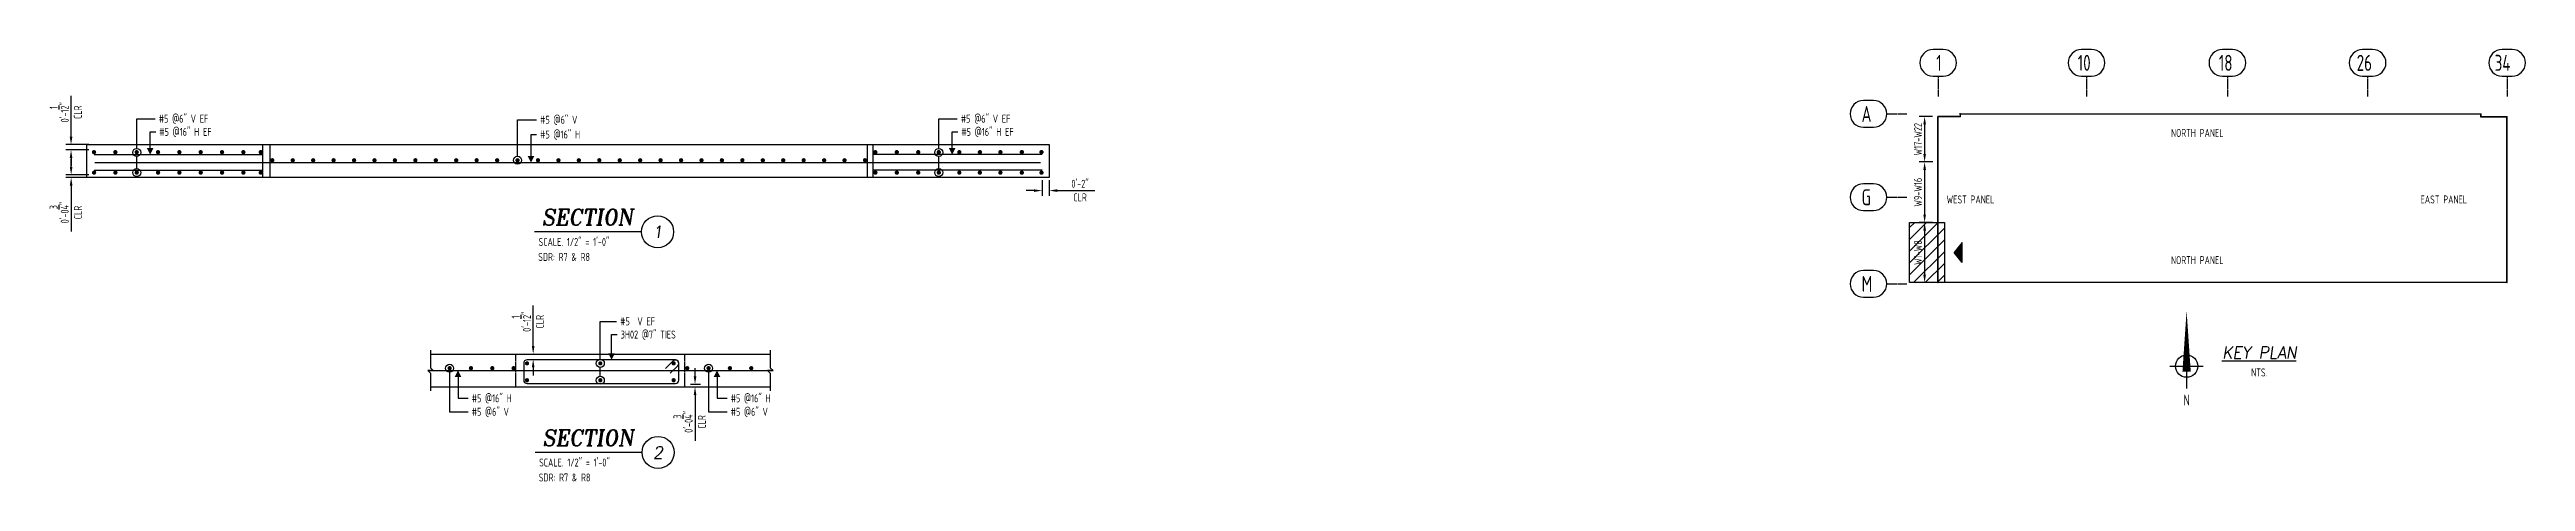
# Model space of a CAD drawing. Header units: inches. Extents: x -3675 to 25720, y -2273 to 5046.
# Drawn here: x 12358 to 13055, y 773 to 895 of the extents above; entities that cross this region are included whole.
import ezdxf
from ezdxf.enums import TextEntityAlignment as Align

# ---------------------------------------------------------------- set-up
doc = ezdxf.new("R2010")
doc.units = ezdxf.units.IN
doc.header["$LTSCALE"] = 0.025
doc.header["$MEASUREMENT"] = 0
doc.linetypes.add('HIDDEN', pattern=[6, 3, -3])
doc.linetypes.add('PHANTOM', pattern=[2.5, 1.25, -0.25, 0.25, -0.25, 0.25, -0.25])
doc.layers.get('0').update_dxf_attribs({"linetype": 'CONTINUOUS'})
doc.layers.get('Defpoints').update_dxf_attribs({"linetype": 'CONTINUOUS'})
for name, color, linetype in [('0-25TEXT', 7, 'CONTINUOUS'), ('0-35', 3, 'CONTINUOUS'), ('0-35TEXT', 3, 'CONTINUOUS'), ('0-50', 10, 'CONTINUOUS'), ('5', 4, 'CONTINUOUS'), ('BARLIST', 7, 'CONTINUOUS'), ('DETAIL', 83, 'CONTINUOUS'), ('GRID', 8, 'PHANTOM'), ('Hatch', 253, 'CONTINUOUS'), ('Hgblock', 7, 'CONTINUOUS'), ('hidden', 7, 'HIDDEN'), ('REBARS', 4, 'CONTINUOUS')]:
    doc.layers.add(name, color=color, linetype=linetype)
doc.styles.add('AR', font='ARCHQUIK.shx', dxfattribs={"width": 0.8})
doc.styles.add('ROMANT', font='romant')
doc.dimstyles.new('CADS_DIM_48', dxfattribs={"dimscale": 48, "dimtxt": 0.09375, "dimasz": 0.09375, "dimexe": 0.0625, "dimexo": 0.0625, "dimgap": 0.09375, "dimtad": 0, "dimtih": 1, "dimtoh": 1, "dimzin": 1, "dimdsep": 46, "dimlunit": 4, "dimtxsty": 'AR', "dimblk": 'CLOSED', "dimcen": 0.1875, "dimadec": 0, "dimazin": 0, "dimtfac": 1, "dimtofl": 0, "dimtmove": 0, "dimatfit": 1, "dimldrblk": 'DOTBLANK', "dimfxl": 1, "dimtzin": 0, "dimarcsym": 0})

# ---------------------------------------------------------------- blocks, each defined once
blk = doc.blocks.new('SECT1')
at = {"color": 7, "linetype": 'Continuous'}
blk.add_line((0.627, 0), (-0.627, 0), dxfattribs=at)
blk.add_circle((0.815, 0), 0.188, dxfattribs=at)
at = {"color": 7, "linetype": 'Continuous', "style": 'ROMANT', "oblique": 9, "width": 0.95}
blk.add_text('SECTION', height=0.1875, dxfattribs=at).set_placement((-0.006, 0.077), align=Align.CENTER)
blk.add_attdef('SECT1', text='', height=0.141, dxfattribs=at).set_placement((0.815, 0), align=Align.MIDDLE)
blk = doc.blocks.new('leadrblk')
blk.add_lwpolyline([(0, 0, 0, 1, 0), (1, 0, 1, 1, 0)], format="xyseb")
blk = doc.blocks.new('*D54')
at = {"layer": 'Defpoints', "color": 0, "transparency": 16777216}
for p in [(12364.37, 858.87), (12370.81, 859.62), (12370.81, 858.87)]:
    blk.add_point(p, dxfattribs=at)
at = {"layer": 'DETAIL', "color": 0, "lineweight": -2, "transparency": 16777216}
for p, q in [((12364.37, 861.87), (12364.37, 864.12)), ((12369.31, 859.62), (12362.87, 859.62)), ((12369.31, 858.87), (12362.87, 858.87)), ((12364.37, 856.62), (12364.37, 843.68))]:
    blk.add_line(p, q, dxfattribs=at)
at = {"layer": 'DETAIL', "color": 0, "transparency": 16777216}
for points in [[(12364, 861.87), (12364.75, 861.87), (12364.37, 859.62)], [(12364, 856.62), (12364.75, 856.62), (12364.37, 858.87)]]:
    blk.add_solid(points, dxfattribs=at)
at = {"layer": 'DETAIL', "color": 0, "transparency": 16777216, "char_height": 2.25, "attachment_point": 5, "rotation": 90, "style": 'AR'}
for s, insert in [('0\'-0{\\H1.000000x;\\S3/4;}"', (12361, 849.03)), ('CLR', (12366.29, 849.03))]:
    blk.add_mtext(s, dxfattribs=dict(at, insert=insert))
blk = doc.blocks.new('_DotBlank')
at = {"layer": '0-35', "color": 0, "lineweight": -2}
blk.add_line((-0.5, 0), (-1, 0), dxfattribs=at)
blk.add_circle((0, 0), 0.5, dxfattribs=at)
blk = doc.blocks.new('*D55')
at = {"layer": 'Defpoints', "color": 0, "transparency": 16777216}
for p in [(12364.34, 868.12), (12370.81, 868.12), (12370.81, 866.62)]:
    blk.add_point(p, dxfattribs=at)
at = {"layer": 'DETAIL', "color": 0, "lineweight": -2, "transparency": 16777216}
for p, q in [((12364.34, 870.37), (12364.34, 881.82)), ((12369.31, 868.12), (12362.84, 868.12)), ((12369.31, 866.62), (12362.84, 866.62)), ((12364.34, 864.37), (12364.34, 862.12))]:
    blk.add_line(p, q, dxfattribs=at)
at = {"layer": 'DETAIL', "color": 0, "transparency": 16777216}
for points in [[(12363.97, 870.37), (12364.72, 870.37), (12364.34, 868.12)], [(12363.97, 864.37), (12364.72, 864.37), (12364.34, 866.62)]]:
    blk.add_solid(points, dxfattribs=at)
at = {"layer": 'DETAIL', "color": 0, "transparency": 16777216, "char_height": 2.25, "attachment_point": 5, "rotation": 90, "style": 'AR'}
for s, insert in [('0\'-1{\\H1.000000x;\\S1/2;}"', (12361.01, 877.22)), ('CLR', (12366.26, 877.22))]:
    blk.add_mtext(s, dxfattribs=dict(at, insert=insert))
blk = doc.blocks.new('*D56')
at = {"layer": 'Defpoints', "color": 0, "transparency": 16777216}
for p in [(12637.44, 859.62), (12639.44, 859.62), (12639.44, 855.19)]:
    blk.add_point(p, dxfattribs=at)
at = {"layer": 'DETAIL', "color": 0, "lineweight": -2, "transparency": 16777216}
for p, q in [((12637.44, 858.12), (12637.44, 853.69)), ((12639.44, 858.12), (12639.44, 853.69)), ((12635.19, 855.19), (12632.94, 855.19)), ((12641.69, 855.19), (12652.33, 855.19))]:
    blk.add_line(p, q, dxfattribs=at)
at = {"layer": 'DETAIL', "color": 0, "transparency": 16777216}
for points in [[(12635.19, 855.56), (12635.19, 854.81), (12637.44, 855.19)], [(12641.69, 855.56), (12641.69, 854.81), (12639.44, 855.19)]]:
    blk.add_solid(points, dxfattribs=at)
at = {"layer": 'DETAIL', "color": 0, "transparency": 16777216, "char_height": 2.25, "attachment_point": 5, "style": 'AR'}
for s, insert in [('0\'-2"', (12648.13, 857.1)), ('CLR', (12648.13, 853.28))]:
    blk.add_mtext(s, dxfattribs=dict(at, insert=insert))
blk = doc.blocks.new('*D45')
at = {"layer": 'Defpoints', "color": 0, "transparency": 16777216}
for p in [(12491.45, 809.21), (12494.31, 809.21), (12491.45, 807.71)]:
    blk.add_point(p, dxfattribs=at)
at = {"layer": 'DETAIL', "color": 0, "lineweight": -2, "transparency": 16777216}
for p, q in [((12494.31, 811.46), (12494.31, 822.91)), ((12492.95, 809.21), (12495.81, 809.21)), ((12492.95, 807.71), (12495.81, 807.71)), ((12494.31, 805.46), (12494.31, 803.21))]:
    blk.add_line(p, q, dxfattribs=at)
at = {"layer": 'DETAIL', "color": 0, "transparency": 16777216}
for points in [[(12493.94, 811.46), (12494.69, 811.46), (12494.31, 809.21)], [(12493.94, 805.46), (12494.69, 805.46), (12494.31, 807.71)]]:
    blk.add_solid(points, dxfattribs=at)
at = {"layer": 'DETAIL', "color": 0, "transparency": 16777216, "char_height": 2.25, "attachment_point": 5, "rotation": 90, "style": 'AR'}
for s, insert in [('0\'-1{\\H1.000000x;\\S1/2;}"', (12490.97, 818.31)), ('CLR', (12496.22, 818.31))]:
    blk.add_mtext(s, dxfattribs=dict(at, insert=insert))
blk = doc.blocks.new('*U298', base_point=(12491.45, 800.71))
at = {"layer": 'REBARS', "color": 0}
blk.add_lwpolyline([(12532.87, 803.8), (12534.99, 805.93, 0.668179), (12534.33, 807.53), (12492.58, 807.53, 0.414213), (12491.64, 806.59), (12491.64, 801.84, 0.414214), (12492.58, 800.9), (12534.33, 800.9, 0.414213), (12535.27, 801.84), (12535.27, 806.59, 0.668179), (12533.67, 807.25), (12531.55, 805.13)], format="xyb", dxfattribs=at)
blk = doc.blocks.new('*D130')
at = {"layer": '0-35', "color": 0, "lineweight": -2, "transparency": 16777216}
for p, q in [((12887.89, 876.03), (12884.16, 876.03)), ((12885.66, 873.78), (12885.66, 865.5)), ((12887.96, 863.25), (12884.16, 863.25))]:
    blk.add_line(p, q, dxfattribs=at)
at = {"layer": '0-35', "color": 0, "transparency": 16777216}
for points in [[(12885.29, 873.78), (12886.04, 873.78), (12885.66, 876.03)], [(12885.29, 865.5), (12886.04, 865.5), (12885.66, 863.25)]]:
    blk.add_solid(points, dxfattribs=at)
at = {"layer": 'Defpoints', "color": 0, "transparency": 16777216}
for p in [(12889.39, 876.03), (12885.66, 863.25), (12889.46, 863.25)]:
    blk.add_point(p, dxfattribs=at)
at = {"layer": '0-35', "color": 0, "transparency": 16777216, "insert": (12883.79, 869.64), "char_height": 2.25, "attachment_point": 5, "rotation": 90, "style": 'AR'}
blk.add_mtext('W17-W22', dxfattribs=at)
blk = doc.blocks.new('*D131')
at = {"layer": '0-35', "color": 0, "lineweight": -2, "transparency": 16777216}
for p, q in [((12887.96, 863.25), (12884.16, 863.25)), ((12885.66, 861), (12885.66, 848.46)), ((12887.89, 846.21), (12884.16, 846.21))]:
    blk.add_line(p, q, dxfattribs=at)
at = {"layer": '0-35', "color": 0, "transparency": 16777216}
for points in [[(12885.29, 861), (12886.04, 861), (12885.66, 863.25)], [(12885.29, 848.46), (12886.04, 848.46), (12885.66, 846.21)]]:
    blk.add_solid(points, dxfattribs=at)
at = {"layer": 'Defpoints', "color": 0, "transparency": 16777216}
for p in [(12889.46, 863.25), (12885.66, 846.21), (12889.39, 846.21)]:
    blk.add_point(p, dxfattribs=at)
at = {"layer": '0-35', "color": 0, "transparency": 16777216, "insert": (12883.79, 854.73), "char_height": 2.25, "attachment_point": 5, "rotation": 90, "style": 'AR'}
blk.add_mtext('W9-W16', dxfattribs=at)
blk = doc.blocks.new('*D132')
at = {"layer": '0-35', "color": 0, "lineweight": -2, "transparency": 16777216}
for p, q in [((12887.89, 846.21), (12884.16, 846.21)), ((12885.66, 843.96), (12885.66, 831.54)), ((12887.89, 829.29), (12884.16, 829.29))]:
    blk.add_line(p, q, dxfattribs=at)
at = {"layer": '0-35', "color": 0, "transparency": 16777216}
for points in [[(12885.29, 843.96), (12886.04, 843.96), (12885.66, 846.21)], [(12885.29, 831.54), (12886.04, 831.54), (12885.66, 829.29)]]:
    blk.add_solid(points, dxfattribs=at)
at = {"layer": 'Defpoints', "color": 0, "transparency": 16777216}
for p in [(12889.39, 846.21), (12885.66, 829.29), (12889.39, 829.29)]:
    blk.add_point(p, dxfattribs=at)
at = {"layer": '0-35', "color": 0, "transparency": 16777216, "insert": (12883.79, 837.75), "char_height": 2.25, "attachment_point": 5, "rotation": 90, "style": 'AR'}
blk.add_mtext('W1-W8', dxfattribs=at)
blk = doc.blocks.new('*U385')
at = {"layer": 'Hgblock', "color": 3}
for p, q in [((-0.375, 0), (0.375, 0)), ((0, 0), (0, -0.5))]:
    blk.add_line(p, q, dxfattribs=at)
blk.add_lwpolyline([(0, 1.25, 0, 0.187, 0), (0, -0.125, 0.187, 0.187, 0)], format="xyseb", dxfattribs=at)
blk.add_circle((0, 0), 0.25, dxfattribs=at)
at = {"layer": 'Hgblock', "color": 3, "style": 'AR', "width": 0.8}
blk.add_text('N', height=0.244, dxfattribs=at).set_placement((0, -0.761), align=Align.MIDDLE)
blk = doc.blocks.new('*D136')
at = {"layer": 'Defpoints', "color": 0, "transparency": 16777216}
for p in [(12537.02, 800.71), (12537.02, 799.96), (12539.84, 799.96)]:
    blk.add_point(p, dxfattribs=at)
at = {"layer": 'DETAIL', "color": 0, "lineweight": -2, "transparency": 16777216}
for p, q in [((12539.84, 802.96), (12539.84, 805.21)), ((12538.52, 800.71), (12541.34, 800.71)), ((12538.52, 799.96), (12541.34, 799.96)), ((12539.84, 797.71), (12539.84, 784.78))]:
    blk.add_line(p, q, dxfattribs=at)
at = {"layer": 'DETAIL', "color": 0, "transparency": 16777216}
for points in [[(12539.47, 802.96), (12540.22, 802.96), (12539.84, 800.71)], [(12539.47, 797.71), (12540.22, 797.71), (12539.84, 799.96)]]:
    blk.add_solid(points, dxfattribs=at)
at = {"layer": 'DETAIL', "color": 0, "transparency": 16777216, "char_height": 2.25, "attachment_point": 5, "rotation": 90, "style": 'AR'}
for s, insert in [('0\'-0{\\H1.000000x;\\S3/4;}"', (12536.47, 790.12)), ('CLR', (12541.76, 790.12))]:
    blk.add_mtext(s, dxfattribs=dict(at, insert=insert))

msp = doc.modelspace()

# ---------------------------------------------------------------- hatches: boundary and pattern name
at = {"layer": '0-25TEXT'}
msp.add_hatch(color=256, dxfattribs=at).paths.add_polyline_path([(12896.17409, 840.60284), (12894.01414, 837.79041), (12896.17409, 834.97798)])
at = {"layer": 'Hatch'}
h = msp.add_hatch(dxfattribs=at)
h.set_pattern_fill('ANSI31', color=256, scale=18.75)
h.set_pattern_definition([(45, (408.2493, -10.8695), (-1.6572815, 1.6572815), [])])
h.paths.add_polyline_path([(12881.42925, 829.29223), (12891.21609, 829.29207), (12891.21691, 846.21023), (12881.42925, 846.21039)])

# ---------------------------------------------------------------- linework, layer by layer
at = {"layer": '0-25TEXT'}
for p, q in [((12896.17409, 840.60284), (12894.01414, 837.79041)), ((12896.17409, 834.97798), (12894.01414, 837.79041)), ((12896.17409, 834.97798), (12896.17409, 840.60284))]:
    msp.add_line(p, q, dxfattribs=at)
for points in [[(12386.59673, 867.02022), (12386.59673, 871.70207), (12388.16315, 871.70207)], [(12493.70797, 864.93294), (12493.70797, 870.96205), (12495.27439, 870.96205)], [(12612.17778, 867.02022), (12612.17778, 871.70207), (12613.7442, 871.70207)], [(12516.37035, 808.63817), (12516.37035, 814.6863), (12517.93677, 814.6863)], [(12473.18654, 802.92709), (12473.18653, 796.75696), (12476.02074, 796.75695)], [(12546.01897, 802.92709), (12546.01896, 796.7564), (12548.85316, 796.7564)]]:
    msp.add_lwpolyline(points, dxfattribs=at)
at = {"layer": '0-35', "color": 0, "lineweight": -2}
for p, q in [((12382.81298, 867.03467), (12382.81298, 875.41458)), ((12382.81298, 875.41458), (12388.01445, 875.41458)), ((12489.92422, 864.83725), (12489.92422, 875.10715)), ((12489.92422, 875.10715), (12495.27439, 875.10715)), ((12608.39403, 867.03467), (12608.39403, 875.41458)), ((12608.39403, 875.41458), (12613.59549, 875.41458)), ((12382.81298, 861.36518), (12382.81298, 864.78467)), ((12608.39403, 861.36518), (12608.39403, 864.78467)), ((12513.20426, 807.7132), (12513.20426, 818.39881)), ((12513.20426, 818.39881), (12517.78807, 818.39881)), ((12470.81929, 804.0941), (12470.81927, 792.96414)), ((12513.20425, 802.9632), (12513.20425, 805.4632)), ((12543.65172, 804.0941), (12543.6517, 792.96358)), ((12470.81927, 792.96414), (12476.02074, 792.96413)), ((12543.6517, 792.96358), (12548.85316, 792.96357))]:
    msp.add_line(p, q, dxfattribs=at)
at = {"layer": '0-35'}
for p, q in [((12889.39408, 876.03291), (12889.39408, 875.96432)), ((12895.71974, 876.03291), (12889.39408, 876.03291)), ((12889.39408, 875.96432), (12889.39408, 876.03291)), ((12889.39408, 876.03291), (12889.46268, 876.03291)), ((12889.39408, 829.29223), (12889.39408, 876.03291)), ((12895.78833, 875.96432), (12889.39408, 875.96432)), ((12889.39408, 873.90273), (12889.46268, 873.90273)), ((12889.39408, 871.77255), (12889.46268, 871.77255)), ((12889.46268, 829.29223), (12889.46268, 876.03291)), ((12891.52705, 876.03291), (12891.52705, 875.96432)), ((12893.65723, 876.03291), (12893.65723, 875.96432)), ((12895.78833, 876.81713), (12895.51766, 876.81713)), ((12895.51766, 876.81713), (13042.2183, 876.81713)), ((12895.51766, 876.74853), (12895.51766, 876.81713)), ((12895.51766, 876.81713), (12895.51766, 876.74853)), ((12895.51766, 876.74853), (12895.71974, 876.74853)), ((12895.71974, 876.03291), (12895.71974, 876.74853)), ((12895.78833, 875.96432), (12895.78833, 876.74853)), ((12895.78833, 876.74853), (13042.01993, 876.74853)), ((12895.78833, 875.96432), (12895.78833, 876.03291)), ((12897.42789, 876.81713), (12897.42789, 876.74853)), ((12897.42815, 876.81713), (12897.42815, 876.74853)), ((12899.33585, 876.81713), (12899.33585, 876.74853)), ((12899.33585, 876.81713), (12899.33585, 876.74853)), ((12901.46603, 876.81713), (12901.46603, 876.74853)), ((12901.46603, 876.81713), (12901.46603, 876.74853)), ((12903.77419, 876.81713), (12903.77419, 876.74853)), ((12906.08235, 876.81713), (12906.08235, 876.74853)), ((12908.39051, 876.81713), (12908.39051, 876.74853)), ((12910.69867, 876.81713), (12910.69867, 876.74853)), ((12911.40502, 876.81713), (12911.40502, 876.74853)), ((12913.71318, 876.81713), (12913.71318, 876.74853)), ((12916.02134, 876.81713), (12916.02134, 876.74853)), ((12918.3295, 876.81713), (12918.3295, 876.74853)), ((12920.63766, 876.81713), (12920.63766, 876.74853)), ((12921.34401, 876.81713), (12921.34401, 876.74853)), ((12923.65217, 876.81713), (12923.65217, 876.74853)), ((12925.96033, 876.81713), (12925.96033, 876.74853)), ((12928.26849, 876.81713), (12928.26849, 876.74853)), ((12930.35417, 876.81713), (12930.35417, 876.74853)), ((12931.0633, 876.81713), (12931.0633, 876.74853)), ((12933.59672, 876.81713), (12933.59672, 876.74853)), ((12933.59672, 876.74853), (12933.59672, 876.81713)), ((12935.90488, 876.74853), (12935.90488, 876.81713)), ((12938.21304, 876.74853), (12938.21304, 876.81713)), ((12940.52119, 876.74853), (12940.52119, 876.81713)), ((12941.22755, 876.74853), (12941.22755, 876.81713)), ((12943.53571, 876.74853), (12943.53571, 876.81713)), ((12945.84386, 876.74853), (12945.84386, 876.81713)), ((12948.15202, 876.74853), (12948.15202, 876.81713)), ((12950.46018, 876.74853), (12950.46018, 876.81713)), ((12951.16653, 876.74853), (12951.16653, 876.81713)), ((12953.47469, 876.74853), (12953.47469, 876.81713)), ((12955.78285, 876.74853), (12955.78285, 876.81713)), ((12958.09101, 876.74853), (12958.09101, 876.81713)), ((12960.39917, 876.74853), (12960.39917, 876.81713)), ((12961.10552, 876.74853), (12961.10552, 876.81713)), ((12963.41368, 876.74853), (12963.41368, 876.81713)), ((12965.7172, 876.74853), (12965.7172, 876.81713)), ((12968.02073, 876.74853), (12968.02073, 876.81713)), ((12970.32889, 876.74853), (12970.32889, 876.81713)), ((12971.03524, 876.74853), (12971.03524, 876.81713)), ((12973.3434, 876.74853), (12973.3434, 876.81713)), ((12975.65156, 876.74853), (12975.65156, 876.81713)), ((12977.95972, 876.74853), (12977.95972, 876.81713)), ((12980.26788, 876.74853), (12980.26788, 876.81713)), ((12980.97423, 876.74853), (12980.97423, 876.81713)), ((12983.28239, 876.74853), (12983.28239, 876.81713)), ((12985.59055, 876.74853), (12985.59055, 876.81713)), ((12987.8987, 876.74853), (12987.8987, 876.81713)), ((12990.20686, 876.74853), (12990.20686, 876.81713)), ((12990.91322, 876.74853), (12990.91322, 876.81713)), ((12993.22137, 876.74853), (12993.22137, 876.81713)), ((12995.52953, 876.74853), (12995.52953, 876.81713)), ((12997.83769, 876.74853), (12997.83769, 876.81713)), ((13000.14585, 876.74853), (13000.14585, 876.81713)), ((13000.8522, 876.74853), (13000.8522, 876.81713)), ((13003.16036, 876.74853), (13003.16036, 876.81713)), ((13005.4713, 876.74853), (13005.4713, 876.81713)), ((13007.78224, 876.74853), (13007.78224, 876.81713)), ((13010.0904, 876.74853), (13010.0904, 876.81713)), ((13010.79675, 876.74853), (13010.79675, 876.81713)), ((13013.10491, 876.74853), (13013.10491, 876.81713)), ((13015.41307, 876.74853), (13015.41307, 876.81713)), ((13017.72123, 876.74853), (13017.72123, 876.81713)), ((13020.02939, 876.74853), (13020.02939, 876.81713)), ((13020.73574, 876.74853), (13020.73574, 876.81713)), ((13023.0439, 876.74853), (13023.0439, 876.81713)), ((13025.35206, 876.74853), (13025.35206, 876.81713)), ((13027.66022, 876.74853), (13027.66022, 876.81713)), ((13029.96838, 876.74853), (13029.96838, 876.81713)), ((13030.67473, 876.74853), (13030.67473, 876.81713)), ((13032.98289, 876.74853), (13032.98289, 876.81713)), ((13035.29105, 876.74853), (13035.29105, 876.81713)), ((13037.5992, 876.74853), (13037.5992, 876.81713)), ((13039.90736, 876.74853), (13039.90736, 876.81713)), ((13042.01993, 876.74853), (13042.01993, 875.96432)), ((13042.01993, 875.96432), (13049.4096, 875.96432)), ((13042.08853, 876.74853), (13042.2183, 876.74853)), ((13042.08853, 876.74853), (13042.08853, 876.03291)), ((13042.08853, 876.03291), (13049.4096, 876.03291)), ((13042.2183, 876.74853), (13042.2183, 876.81713)), ((13044.66753, 876.03291), (13044.66753, 875.96432)), ((13046.79771, 876.03291), (13046.79771, 875.96432)), ((13049.4096, 875.96432), (13049.4096, 876.03291)), ((13049.4165, 829.29223), (13049.4165, 876.03443)), ((13049.4165, 876.03443), (13049.4851, 876.03443)), ((13049.4165, 874.18549), (13049.4165, 874.1169)), ((13049.4165, 874.1169), (13049.4165, 874.18549)), ((13049.4165, 874.18549), (13049.4851, 874.18549)), ((13049.4165, 872.61235), (13049.4851, 872.61235)), ((13049.4165, 871.31562), (13049.4851, 871.31562)), ((13049.4851, 829.29223), (13049.4851, 876.03443)), ((12889.39408, 869.64237), (12889.46268, 869.64237)), ((12889.39408, 867.51219), (12889.46268, 867.51219)), ((12889.39408, 865.38201), (12889.46268, 865.38201)), ((13049.4165, 869.64237), (13049.4851, 869.64237)), ((13049.4165, 867.51219), (13049.4851, 867.51219)), ((13049.4165, 865.38201), (13049.4851, 865.38201)), ((12889.39408, 863.25183), (12889.46268, 863.25183)), ((12889.39408, 861.12165), (12889.46268, 861.12165)), ((12889.39408, 858.99147), (12889.46268, 858.99147)), ((12889.39408, 856.86129), (12889.46268, 856.86129)), ((13049.4165, 863.25183), (13049.4851, 863.25183)), ((13049.4165, 861.12165), (13049.4851, 861.12165)), ((13049.4165, 858.99147), (13049.4851, 858.99147)), ((13049.4165, 856.86129), (13049.4851, 856.86129)), ((12889.39408, 854.73111), (12889.46268, 854.73111)), ((12889.39408, 852.60093), (12889.46268, 852.60093)), ((12889.39408, 850.47075), (12889.46268, 850.47075)), ((13049.4165, 854.73111), (13049.4851, 854.73111)), ((13049.4165, 852.60093), (13049.4851, 852.60093)), ((13049.4165, 850.47075), (13049.4851, 850.47075)), ((12889.39408, 848.34057), (12889.46268, 848.34057)), ((12889.39408, 846.21039), (12889.46268, 846.21039)), ((12889.39408, 844.08021), (12889.46268, 844.08021)), ((13049.4165, 848.34057), (13049.4851, 848.34057)), ((13049.4165, 846.21039), (13049.4851, 846.21039)), ((13049.4165, 844.08021), (13049.4851, 844.08021)), ((12889.39408, 841.95003), (12889.46268, 841.95003)), ((12889.39408, 839.81985), (12889.46268, 839.81985)), ((12889.39408, 837.68967), (12889.46268, 837.68967)), ((13049.4165, 841.95003), (13049.4851, 841.95003)), ((13049.4165, 839.81985), (13049.4851, 839.81985)), ((13049.4165, 837.68967), (13049.4851, 837.68967)), ((12889.39408, 835.55949), (12889.46268, 835.55949)), ((12889.39408, 833.42931), (12889.46268, 833.42931)), ((12889.39408, 831.29913), (12889.46268, 831.29913)), ((13049.4851, 829.36083), (12889.39408, 829.36083)), ((12889.39408, 829.36083), (12889.39408, 829.29223)), ((13049.4851, 829.29223), (12889.39408, 829.29223)), ((12889.39408, 829.29223), (12889.46268, 829.29223)), ((12890.9273, 829.36083), (12890.9273, 829.29223)), ((12892.46051, 829.36083), (12892.46051, 829.29223)), ((12894.76867, 829.36083), (12894.76867, 829.29223)), ((12897.07682, 829.36083), (12897.07682, 829.29223)), ((12897.78318, 829.36083), (12897.78318, 829.29223)), ((12900.09134, 829.36083), (12900.09134, 829.29223)), ((12902.40532, 829.36083), (12902.40532, 829.29223)), ((12904.71348, 829.36083), (12904.71348, 829.29223)), ((12907.02164, 829.36083), (12907.02164, 829.29223)), ((12907.72799, 829.36083), (12907.72799, 829.29223)), ((12910.03615, 829.36083), (12910.03615, 829.29223)), ((12912.34431, 829.36083), (12912.34431, 829.29223)), ((12914.65247, 829.36083), (12914.65247, 829.29223)), ((12916.96063, 829.36083), (12916.96063, 829.29223)), ((12917.66698, 829.36083), (12917.66698, 829.29223)), ((12919.97514, 829.36083), (12919.97514, 829.29223)), ((12922.2833, 829.36083), (12922.2833, 829.29223)), ((12924.59146, 829.36083), (12924.59146, 829.29223)), ((12926.89962, 829.36083), (12926.89962, 829.29223)), ((12927.60597, 829.36083), (12927.60597, 829.29223)), ((12929.91413, 829.36083), (12929.91413, 829.29223)), ((12932.22229, 829.36083), (12932.22229, 829.29223)), ((12934.53044, 829.36083), (12934.53044, 829.29223)), ((12936.8386, 829.36083), (12936.8386, 829.29223)), ((12937.54496, 829.36083), (12937.54496, 829.29223)), ((12939.85311, 829.36083), (12939.85311, 829.29223)), ((12942.16127, 829.36083), (12942.16127, 829.29223)), ((12944.46943, 829.36083), (12944.46943, 829.29223)), ((12946.77759, 829.36083), (12946.77759, 829.29223)), ((12947.48394, 829.36083), (12947.48394, 829.29223)), ((12949.7921, 829.36083), (12949.7921, 829.29223)), ((12952.10026, 829.36083), (12952.10026, 829.29223)), ((12954.40842, 829.36083), (12954.40842, 829.29223)), ((12956.71658, 829.36083), (12956.71658, 829.29223)), ((12957.42293, 829.36083), (12957.42293, 829.29223)), ((12959.73109, 829.36083), (12959.73109, 829.29223)), ((12962.03925, 829.36083), (12962.03925, 829.29223)), ((12964.34741, 829.36083), (12964.34741, 829.29223)), ((12966.65557, 829.36083), (12966.65557, 829.29223)), ((12967.36192, 829.36083), (12967.36192, 829.29223)), ((12969.67008, 829.36083), (12969.67008, 829.29223)), ((12971.97824, 829.36083), (12971.97824, 829.29223)), ((12974.2864, 829.36083), (12974.2864, 829.29223)), ((12976.59455, 829.36083), (12976.59455, 829.29223)), ((12977.30091, 829.36083), (12977.30091, 829.29223)), ((12979.60907, 829.36083), (12979.60907, 829.29223)), ((12981.91722, 829.36083), (12981.91722, 829.29223)), ((12984.22538, 829.36083), (12984.22538, 829.29223)), ((12986.53354, 829.36083), (12986.53354, 829.29223)), ((12987.23989, 829.36083), (12987.23989, 829.29223)), ((12989.54805, 829.36083), (12989.54805, 829.29223)), ((12991.85621, 829.36083), (12991.85621, 829.29223)), ((12994.16437, 829.36083), (12994.16437, 829.29223)), ((12996.47253, 829.36083), (12996.47253, 829.29223)), ((12997.17888, 829.36083), (12997.17888, 829.29223)), ((12999.48704, 829.36083), (12999.48704, 829.29223)), ((13001.7952, 829.36083), (13001.7952, 829.29223)), ((13004.10336, 829.36083), (13004.10336, 829.29223)), ((13006.63677, 829.36083), (13006.63677, 829.29223)), ((13007.34312, 829.36083), (13007.34312, 829.29223)), ((13009.43159, 829.36083), (13009.43159, 829.29223)), ((13011.73975, 829.36083), (13011.73975, 829.29223)), ((13014.04791, 829.36083), (13014.04791, 829.29223)), ((13016.35607, 829.36083), (13016.35607, 829.29223)), ((13017.06242, 829.36083), (13017.06242, 829.29223)), ((13019.37058, 829.36083), (13019.37058, 829.29223)), ((13021.67874, 829.36083), (13021.67874, 829.29223)), ((13023.9869, 829.36083), (13023.9869, 829.29223)), ((13026.29505, 829.36083), (13026.29505, 829.29223)), ((13027.00141, 829.36083), (13027.00141, 829.29223)), ((13029.30957, 829.36083), (13029.30957, 829.29223)), ((13031.61772, 829.36083), (13031.61772, 829.29223)), ((13033.92588, 829.36083), (13033.92588, 829.29223)), ((13036.23404, 829.36083), (13036.23404, 829.29223)), ((13038.5422, 829.36083), (13038.5422, 829.29223)), ((13040.85036, 829.36083), (13040.85036, 829.29223)), ((13043.15852, 829.36083), (13043.15852, 829.29223)), ((13045.46668, 829.36083), (13045.46668, 829.29223)), ((13047.47728, 829.36083), (13047.47728, 829.29223)), ((13049.4165, 835.55949), (13049.4851, 835.55949)), ((13049.4165, 833.42931), (13049.4851, 833.42931)), ((13049.4165, 831.29913), (13049.4851, 831.29913)), ((13049.4165, 829.29223), (13049.4851, 829.29223)), ((13049.4851, 829.36083), (13049.4851, 829.29223)), ((12465.45425, 809.2132), (12561.01675, 809.2132)), ((12465.45425, 799.9632), (12561.01675, 799.9632))]:
    msp.add_line(p, q, dxfattribs=at)
for points in [[(12368.81298, 868.12078), (12639.43798, 868.12078), (12639.43798, 858.87078), (12368.81298, 858.87078)], [(12881.42925, 846.21039), (12891.21691, 846.21023), (12891.21609, 829.29207), (12881.42925, 829.29223)]]:
    msp.add_lwpolyline(points, close=True, dxfattribs=at)
for points in [[(12465.45425, 810.30332), (12465.45425, 805.35903), (12466.22509, 804.5882), (12464.68342, 804.5882), (12465.45425, 803.81736), (12465.45425, 798.87307)], [(12561.01675, 810.30332), (12561.01675, 805.35903), (12561.78759, 804.5882), (12560.24592, 804.5882), (12561.01675, 803.81736), (12561.01675, 798.87307)]]:
    msp.add_lwpolyline(points, dxfattribs=at)
at = {"layer": '0-35', "color": 0, "lineweight": -2}
for centre in [(12382.81298, 865.90967), (12489.92422, 863.71225), (12608.39403, 865.90967), (12382.81298, 860.24018), (12608.39403, 860.24018), (12470.81929, 805.2191), (12513.20425, 801.8382), (12513.20426, 806.5882), (12543.65172, 805.2191)]:
    msp.add_circle(centre, 1.125, dxfattribs=at)
at = {"layer": '0-50'}
for points in [[(12890.8803, 894.87427), (12888.04507, 894.87427, 1), (12888.04507, 887.37427), (12890.8803, 887.37427, 1)], [(12932.61953, 894.87427), (12929.7843, 894.87427, 1), (12929.7843, 887.37427), (12932.61953, 887.37427, 1)], [(12972.23637, 894.87427), (12969.40114, 894.87427, 1), (12969.40114, 887.37427), (12972.23637, 887.37427, 1)], [(13011.65735, 894.87427), (13008.82212, 894.87427, 1), (13008.82212, 887.37427), (13011.65735, 887.37427, 1)], [(13050.90271, 894.87427), (13048.06748, 894.87427, 1), (13048.06748, 887.37427), (13050.90271, 887.37427, 1)], [(12871.28, 880.50648), (12868.44477, 880.50648, 1), (12868.44477, 873.00648), (12871.28, 873.00648, 1)], [(12871.28, 857.07073), (12868.44477, 857.07073, 1), (12868.44477, 849.57073), (12871.28, 849.57073, 1)], [(12871.28, 832.69796), (12868.44477, 832.69796, 1), (12868.44477, 825.19796), (12871.28, 825.19796, 1)]]:
    msp.add_lwpolyline(points, format="xyb", close=True, dxfattribs=at)
at = {"layer": '5', "const_width": 0.6}
for points in [[(12370.51298, 865.99591, 1), (12371.11298, 865.99591, 1)], [(12376.51298, 865.99591, 1), (12377.11298, 865.99591, 1)], [(12382.51298, 866.00138, 1), (12383.11298, 866.00138, 1)], [(12388.51298, 866.00138, 1), (12389.11298, 866.00138, 1)], [(12394.51298, 866.00138, 1), (12395.11298, 866.00138, 1)], [(12400.51298, 866.00138, 1), (12401.11298, 866.00138, 1)], [(12406.51298, 866.00138, 1), (12407.11298, 866.00138, 1)], [(12412.51298, 866.00138, 1), (12413.11298, 866.00138, 1)], [(12417.40546, 866.00138, 1), (12418.00546, 866.00138, 1)], [(12420.64894, 863.71225, 1), (12421.24894, 863.71225, 1)], [(12426.39688, 863.71225, 1), (12426.99688, 863.71225, 1)], [(12432.14482, 863.71225, 1), (12432.74482, 863.71225, 1)], [(12437.89276, 863.71225, 1), (12438.49276, 863.71225, 1)], [(12443.6407, 863.71225, 1), (12444.2407, 863.71225, 1)], [(12449.38864, 863.71225, 1), (12449.98864, 863.71225, 1)], [(12455.13658, 863.71225, 1), (12455.73658, 863.71225, 1)], [(12460.88452, 863.71225, 1), (12461.48452, 863.71225, 1)], [(12466.63246, 863.71225, 1), (12467.23246, 863.71225, 1)], [(12472.3804, 863.71225, 1), (12472.9804, 863.71225, 1)], [(12478.12834, 863.71225, 1), (12478.72834, 863.71225, 1)], [(12483.87628, 863.71225, 1), (12484.47628, 863.71225, 1)], [(12489.62422, 863.71225, 1), (12490.22422, 863.71225, 1)], [(12495.37216, 863.71225, 1), (12495.97216, 863.71225, 1)], [(12501.1201, 863.71225, 1), (12501.7201, 863.71225, 1)], [(12506.86804, 863.71225, 1), (12507.46804, 863.71225, 1)], [(12512.61598, 863.71225, 1), (12513.21598, 863.71225, 1)], [(12518.36392, 863.71225, 1), (12518.96392, 863.71225, 1)], [(12524.11186, 863.71225, 1), (12524.71186, 863.71225, 1)], [(12529.8598, 863.71225, 1), (12530.4598, 863.71225, 1)], [(12535.60774, 863.71225, 1), (12536.20774, 863.71225, 1)], [(12541.35568, 863.71225, 1), (12541.95568, 863.71225, 1)], [(12547.10362, 863.71225, 1), (12547.70362, 863.71225, 1)], [(12552.85156, 863.71225, 1), (12553.45156, 863.71225, 1)], [(12558.5995, 863.71225, 1), (12559.1995, 863.71225, 1)], [(12564.34744, 863.71225, 1), (12564.94744, 863.71225, 1)], [(12570.09538, 863.71225, 1), (12570.69538, 863.71225, 1)], [(12575.84332, 863.71225, 1), (12576.44332, 863.71225, 1)], [(12581.59126, 863.71225, 1), (12582.19126, 863.71225, 1)], [(12587.3392, 863.71225, 1), (12587.9392, 863.71225, 1)], [(12590.86272, 866.00138, -1), (12590.26272, 866.00138, -1)], [(12596.88982, 866.00138, -1), (12596.28982, 866.00138, -1)], [(12602.91692, 866.00138, -1), (12602.31692, 866.00138, -1)], [(12608.69403, 866.00138, -1), (12608.09403, 866.00138, -1)], [(12614.47113, 866.00138, -1), (12613.87113, 866.00138, -1)], [(12620.24824, 866.00138, -1), (12619.64824, 866.00138, -1)], [(12626.02534, 866.00138, -1), (12625.42534, 866.00138, -1)], [(12632.05244, 866.00138, -1), (12631.45244, 866.00138, -1)], [(12637.57955, 866.00138, -1), (12636.97955, 866.00138, -1)], [(12370.51298, 860.2347, -1), (12371.11298, 860.2347, -1)], [(12376.51298, 860.2347, -1), (12377.11298, 860.2347, -1)], [(12382.51298, 860.24018, -1), (12383.11298, 860.24018, -1)], [(12388.51298, 860.24018, -1), (12389.11298, 860.24018, -1)], [(12394.51298, 860.24018, -1), (12395.11298, 860.24018, -1)], [(12400.51298, 860.24018, -1), (12401.11298, 860.24018, -1)], [(12406.51298, 860.24018, -1), (12407.11298, 860.24018, -1)], [(12412.51298, 860.24018, -1), (12413.11298, 860.24018, -1)], [(12417.40546, 860.24018, -1), (12418.00546, 860.24018, -1)], [(12590.86272, 860.24018, 1), (12590.26272, 860.24018, 1)], [(12596.88982, 860.24018, 1), (12596.28982, 860.24018, 1)], [(12602.91692, 860.24018, 1), (12602.31692, 860.24018, 1)], [(12608.69403, 860.24018, 1), (12608.09403, 860.24018, 1)], [(12614.47113, 860.24018, 1), (12613.87113, 860.24018, 1)], [(12620.24824, 860.24018, 1), (12619.64824, 860.24018, 1)], [(12626.02534, 860.24018, 1), (12625.42534, 860.24018, 1)], [(12632.05244, 860.24018, 1), (12631.45244, 860.24018, 1)], [(12637.57955, 860.24018, 1), (12636.97955, 860.24018, 1)], [(12471.11929, 805.2191, 1), (12470.51929, 805.2191, 1)], [(12477.11929, 805.2191, 1), (12476.51929, 805.2191, 1)], [(12483.11929, 805.2191, 1), (12482.51929, 805.2191, 1)], [(12489.11929, 805.2191, 1), (12488.51929, 805.2191, 1)], [(12492.27926, 806.58819, -1), (12492.87926, 806.58819, -1)], [(12492.27926, 801.8382, 1), (12492.87926, 801.8382, 1)], [(12512.90425, 806.58819, -1), (12513.50425, 806.58819, -1)], [(12512.90425, 801.8382, 1), (12513.50425, 801.8382, 1)], [(12533.52926, 806.58819, -1), (12534.12926, 806.58819, -1)], [(12533.52926, 801.8382, 1), (12534.12926, 801.8382, 1)], [(12537.35172, 805.2191, -1), (12537.95172, 805.2191, -1)], [(12543.35172, 805.2191, -1), (12543.95172, 805.2191, -1)], [(12549.35172, 805.2191, -1), (12549.95172, 805.2191, -1)], [(12555.35172, 805.2191, -1), (12555.95172, 805.2191, -1)]]:
    msp.add_lwpolyline(points, format="xyb", close=True, dxfattribs=at)
at = {"layer": 'GRID', "lineweight": -3}
for points in [[(12889.46268, 887.37427), (12889.46268, 881.62729)], [(12931.20191, 887.37427), (12931.20191, 881.62729)], [(12970.81875, 887.37427), (12970.81875, 881.62729)], [(13010.23973, 887.37427), (13010.23973, 881.62729)], [(13049.4851, 887.37427), (13049.4851, 881.62729)], [(12874.9779, 876.78743), (12880.72488, 876.78743)], [(12874.9779, 853.35168), (12880.72488, 853.35168)], [(12874.9779, 828.97891), (12880.72488, 828.97891)]]:
    msp.add_lwpolyline(points, dxfattribs=at)
at = {"layer": 'Hgblock'}
for p, q in [((12418.31297, 858.87078), (12418.31297, 868.12078)), ((12420.31297, 858.87078), (12420.31297, 868.12078)), ((12588.31298, 858.87078), (12588.31298, 868.12078)), ((12589.938, 858.87078), (12589.938, 868.12078))]:
    msp.add_line(p, q, dxfattribs=at)
at = {"layer": 'hidden'}
for p, q in [((12489.45425, 799.9632), (12489.45425, 809.2132)), ((12537.01675, 799.9632), (12537.01675, 809.2132))]:
    msp.add_line(p, q, dxfattribs=at)
at = {"layer": 'REBARS', "color": 4}
for p, q in [((12370.81298, 865.29992), (12418.31297, 865.29992)), ((12637.43798, 865.29992), (12589.938, 865.29992)), ((12370.81298, 860.94164), (12418.31297, 860.94164)), ((12637.43798, 860.94164), (12589.938, 860.94164)), ((12464.68342, 804.5882), (12561.78759, 804.5882))]:
    msp.add_line(p, q, dxfattribs=at)
msp.add_lwpolyline([(12371.04635, 863.12086), (12637.04635, 863.12078)], dxfattribs=at)

# ---------------------------------------------------------------- block references
at = {"layer": '0-25TEXT', "yscale": 0.7502362204724409}
for p, xscale, rotation in [((12386.59673, 865.29992), 1.874645669291339, 90), ((12493.70797, 863.0583), 1.874645669291339, 90), ((12612.17778, 865.29992), 1.874645669291339, 90), ((12516.37035, 807.54563), 1.874645669291339, 90), ((12473.18655, 804.6474), -1.874645669291336, 89.99988765618374), ((12546.01897, 804.6474), -1.874645669291336, 89.99988765618374)]:
    msp.add_blockref('leadrblk', p, dxfattribs=dict(at, xscale=xscale, rotation=rotation))
at = {"layer": '0-25TEXT', "xscale": 24, "yscale": 24, "zscale": 24}
for p, values in [((12509.74933, 843.59482), {'SECT1': '1'}), ((12509.88576, 781.54441), {'SECT1': '2'})]:
    msp.add_blockref('SECT1', p, dxfattribs=at).add_auto_attribs(values)
at = {"layer": 'BARLIST', "xscale": 12.5, "yscale": 12.5, "zscale": 12.5}
msp.add_blockref('*U385', (12959.34185, 805.79762), dxfattribs=at)
at = {"layer": 'REBARS', "color": 4}
msp.add_blockref('*U298', (12491.45425, 800.7132), dxfattribs=at)

# ---------------------------------------------------------------- texts
at = {"color": 7, "linetype": 'Continuous', "style": 'ROMANT', "oblique": 9, "width": 0.95}
msp.add_text('%%UKEY PLAN', height=3.375, dxfattribs=at).set_placement((12979.83966, 807.98549), align=Align.CENTER)
at = {"layer": '0-25TEXT', "style": 'AR', "width": 0.8}
for s, height, p in [('#5 @6" V EF', 2.2497638, (12389.01434, 874.2897)), ('#5 @16" H EF', 2.2497638, (12389.16305, 870.57719)), ('#5 @6" V', 2.249764, (12496.27428, 873.98226)), ('#5 @16" H', 2.249764, (12496.27428, 869.83717)), ('#5 @6" V EF', 2.2497638, (12614.59539, 874.2897)), ('#5 @16" H EF', 2.2497638, (12614.7441, 870.57719)), ('#5  V EF', 2.249764, (12518.78796, 817.27393)), ('3H02 @7" TIES', 2.2497638, (12518.93667, 813.56142)), ('#5 @16" H', 2.249764, (12477.02063, 795.63207)), ('#5 @6" V', 2.249764, (12477.02063, 791.83924)), ('#5 @16" H', 2.249764, (12549.85306, 795.63152)), ('#5 @6" V', 2.249764, (12549.85306, 791.83869))]:
    msp.add_text(s, height=height, dxfattribs=at).set_placement(p)
at = {"layer": '0-35TEXT', "style": 'AR', "width": 0.8}
for s, height, p in [('NORTH PANEL', 2.2499437, (12954.96627, 870.27082)), ('WEST PANEL', 2.249944, (12891.83043, 851.57048)), ('EAST PANEL', 2.249944, (13025.14296, 851.57048)), ('SDR: R7 & R8', 2.2499437, (12495.74415, 835.40798)), ('SCALE. 1/2" = 1\'-0"', 2.2499437, (12495.84095, 839.61605)), ('NORTH PANEL', 2.2499437, (12954.96627, 834.49379)), ('NTS.', 2.25, (12977.50411, 802.90829)), ('SCALE. 1/2" = 1\'-0"', 2.2499437, (12495.97738, 777.56564)), ('SDR: R7 & R8', 2.2499437, (12495.88059, 773.35757))]:
    msp.add_text(s, height=height, dxfattribs=at).set_placement(p)
at = {"layer": '0-50', "style": 'AR', "width": 0.8}
for s, p in [('1', (12888.93659, 888.87233)), ('10', (12928.72014, 888.87233)), ('18', (12968.40968, 888.87233)), ('26', (13007.17898, 888.87233)), ('34', (13045.9865, 888.87233)), ('A', (12867.94412, 874.50454)), ('G', (12867.94412, 851.0688)), ('M', (12867.94412, 826.69602))]:
    msp.add_text(s, height=4.5, dxfattribs=at).set_placement(p)

# ---------------------------------------------------------------- dimensions: what is measured, and where the dimension line sits
at = {"layer": '0-35'}
for base, p1, p2, text, picture, middle in [((12885.66412, 863.25183), (12889.39408, 876.03291), (12889.46268, 863.25183), 'W17-W22', '*D130', (12885.66412, 869.64237)), ((12885.66412, 846.21039), (12889.46268, 863.25183), (12889.39408, 846.21039), 'W9-W16', '*D131', (12885.66412, 854.73111)), ((12885.66412, 829.29223), (12889.39408, 846.21039), (12889.39408, 829.29223), 'W1-W8', '*D132', (12885.66412, 837.75131))]:
    dim = msp.add_linear_dim(base=base, p1=p1, p2=p2, angle=90, text=text, dimstyle='CADS_DIM_48', override={"dimscale": 24, "dimgap": 0.03125, "dimtad": 1, "dimtih": 0, "dimtoh": 0, "dimdec": 4, "dimtdec": 4}, dxfattribs=at)
    dim.commit()
    dim.dimension.update_dxf_attribs({"geometry": picture, "text_midpoint": middle, "dimtype": 160})
at = {"layer": 'DETAIL'}
for base, p1, p2, picture, middle in [((12364.34166, 868.12078), (12370.81298, 866.62078), (12370.81298, 868.12078), '*D55', (12364.34166, 877.21905)), ((12364.37187, 858.87078), (12370.81298, 859.62078), (12370.81298, 858.87078), '*D54', (12364.37187, 849.02767)), ((12494.31062, 809.2132), (12491.45425, 807.7132), (12491.45425, 809.2132), '*D45', (12494.31062, 818.31147)), ((12539.84382, 799.9632), (12537.01675, 800.7132), (12537.01675, 799.9632), '*D136', (12539.84382, 790.12009))]:
    dim = msp.add_linear_dim(base=base, p1=p1, p2=p2, angle=90, text='<>\\XCLR', dimstyle='CADS_DIM_48', override={"dimscale": 24, "dimgap": 0.03125, "dimtad": 1, "dimtih": 0, "dimtoh": 0, "dimdec": 4, "dimtdec": 4}, dxfattribs=at)
    dim.commit()
    dim.dimension.update_dxf_attribs({"geometry": picture, "text_midpoint": middle})
dim = msp.add_linear_dim(base=(12639.43798, 855.18906), p1=(12637.43798, 859.62078), p2=(12639.43798, 859.62078), text='<>\\XCLR', dimstyle='CADS_DIM_48', override={"dimscale": 24, "dimgap": 0.03125, "dimtad": 1, "dimtih": 0, "dimtoh": 0, "dimdec": 4, "dimtdec": 4}, dxfattribs=at)
dim.commit()
dim.dimension.update_dxf_attribs({"geometry": '*D56', "text_midpoint": (12648.13281, 855.18906)})

doc.saveas('drawing.dxf')
